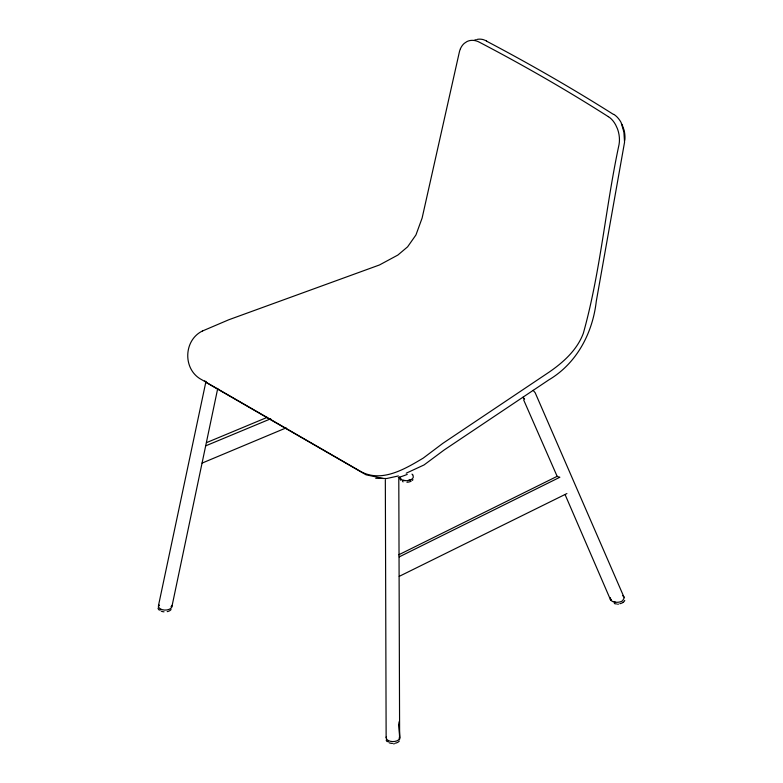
<?xml version="1.0" encoding="UTF-8"?>
<svg xmlns="http://www.w3.org/2000/svg" width="783" height="783" viewBox="0 0 783 783"><rect width="100%" height="100%" fill="white"/><g stroke="black" fill="none" stroke-linecap="round" stroke-linejoin="round"><path stroke-width="1.17" d="M624.834 140.265L624.961 138.258A21.337 14.231 77.3 0 0 624.061 130.086L622.005 124.262M217.743 388.397L172.006 606.159M158.518 605.396L205.978 381.37M160.114 610.202L160.29 609.36M610.319 597.635L610.955 600.307A6.548 3.778 0 0 0 612.727 601.501L616.524 602.293A7.399 4.277 0 0 0 622.563 600.786L624.227 597.86A6.518 3.758 0 0 0 622.671 595.716M202.572 330.925C183.202 340.253 182.693 369.948 201.808 379.745L361.472 471.924C382.417 482.7 405.31 468.763 423.221 458.114L442.845 443.344L549.186 372.091C563.457 362.255 577.14 349.923 583.335 333.284C600.581 271.632 605.611 207.025 619.059 144.473A21.2 14.123 77.3 0 0 618.55 132.415A21.572 14.397 77.3 0 0 617.317 128.461L615.624 124.8A22.159 15.053 78 0 0 608.371 116.628M202.474 330.994L228.783 319.767L379.471 264.967L397.872 255.052L407.6 246.841L415.939 234.969L422.115 218.075L459.308 52.246A21.102 15.572 71.6 0 1 460.443 48.742M398.684 554.824L557.232 476.279A6.244 2.662 -2.2 0 0 559.845 477.248L399.173 556.919M399.242 576.347L566.902 493.564M412.964 475.144L413.316 477.092A7.429 4.287 0 0 1 410.752 479.793L407.052 480.733L403.088 480.302A6.548 3.778 0 0 1 401.033 479.274L399.643 477.082M202.073 463.096L286.157 427.88M206.741 442.542L267.209 417.359M205.733 445.83L270.693 418.797M406.25 473.186L424.043 464.945L444.225 449.931L548.766 379.921C576.787 363.371 592.672 332.981 596.274 301.357L624.56 142.193L623.894 132.033L621.095 122.471A22.218 15.102 77.9 0 0 613.833 114.357M398.39 475.947L386.665 478.53L375.713 478.296M407.728 480.664L410.752 479.793M394.387 743.762L393.555 743.84M618.433 604.153L617.581 604.182M403.088 480.302L405.007 480.693M383.455 478.501L366.033 474.792L206.35 382.623L204.706 380.832M612.727 601.501L615.174 602.176M403.216 481.839L402.491 481.545M486.615 40.951L483.454 39.679A22.149 16.355 72.5 0 0 477.16 39.395M411.985 474.116L412.7 474.782M522.936 397.51L524.581 399.134L523.054 397.255M533.115 390.326L535.161 392.714L623.973 597.086M399.859 477.865L401.033 479.274M610.27 599.201L610.955 600.307M523.612 399.829L556.967 475.927M565.257 495.003L610.427 599.582M398.968 721.906L399.761 737.655A6.812 3.935 0 0 1 392.283 741.57A6.812 3.935 0 0 1 386.273 736.891M398.958 724.03L399.624 738.418L398.792 478.384M388.133 740.904L388.143 741.853M386.136 737.655L385.334 479.617M616.515 603.928A6.851 4.032 -2.2 0 1 614.312 603.536M623.131 602.352A7.272 4.277 -2.2 0 1 619.813 603.713M624.736 600.395A7.037 4.13 -2.2 0 1 623.346 602.196M610.936 599.837A7.018 4.121 -2.2 0 1 611.034 599.445M171.878 605.396A6.812 3.935 0 0 1 164.528 610.074A6.812 3.935 0 0 1 158.91 604.662M171.076 609.546A6.802 3.925 1.3 0 1 167.21 611.631M164.019 611.817A6.802 3.925 1.3 0 1 161.269 611.229M159.184 610.035A6.802 3.925 1.3 0 1 158.029 608.107M158.43 606.473A6.802 3.925 1.3 0 1 158.558 606.296M159.164 605.65A6.802 3.925 1.3 0 1 159.35 605.504M171.066 606.473A6.802 3.925 1.3 0 1 171.565 607.559M387.135 741.609A6.773 3.807 0 0 1 386.195 740.072M399.33 740.963A6.802 3.827 0 0 1 395.327 743.204M392.459 743.439A6.822 3.837 0 0 1 389.131 742.783M399.085 737.958A6.773 3.807 0 0 1 399.721 739.172M411.163 481.163A7.008 4.218 -0.9 0 1 406.915 482.259M400.808 480.273A6.851 4.13 -1 0 1 400.044 478.951M412.974 479.705A7.292 4.395 -0.9 0 1 412.298 480.41M407.229 474.4A36.008 12.655 -19.7 0 1 398.322 477.552M486.38 41.068A1722.042 868.572 5.6 0 1 613.588 114.494M474.263 40.393A21.64 15.973 71.6 0 1 476.172 39.639M608.362 116.687A1699.13 907.047 3.5 0 0 479.235 42.135A22.218 16.433 72.8 0 0 472.903 40.354A21.885 16.159 71.8 0 0 466.903 41.597L464.319 43.329A21.337 15.768 71.4 0 0 460.443 48.732"/></g></svg>
